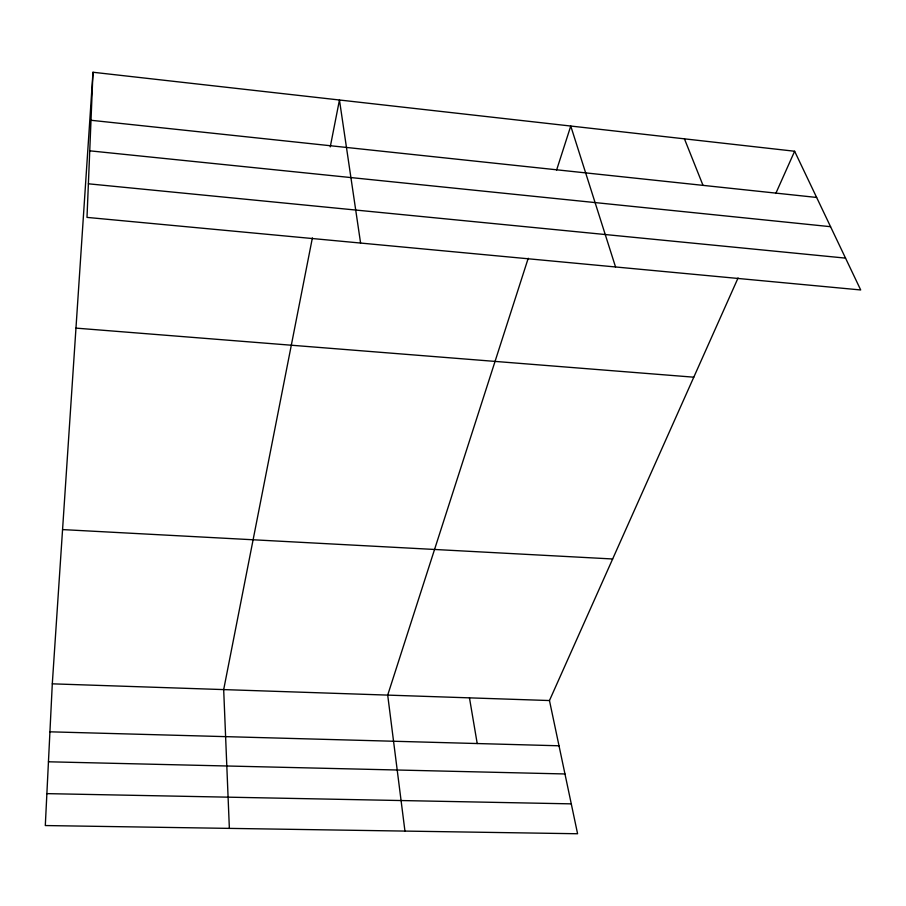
<?xml version="1.0" encoding="UTF-8"?>
<svg xmlns="http://www.w3.org/2000/svg" width="906" height="906" viewBox="0 0 906 906"><rect width="100%" height="100%" fill="white"/><g stroke="black" fill="none" stroke-linecap="round" stroke-linejoin="round"><path stroke-width="1.36" d="M92.99 72.254L86.999 217.395L860.7 289.965L794.63 151.245L92.99 72.254L52.299 683.837L45.3 825.547L577.586 833.747L549.466 700.542L738.073 277.961M312.389 237.893L223.68 689.602L229.365 828.378M330.248 146.885L339.456 100L360.588 243.046M528.232 258.244L387.7 695.106L404.948 831.085M556.59 170.101L570.757 126.036L615.548 266.964M775.785 193.465L794.63 151.245M46.874 793.633L571.278 803.86M48.448 761.787L564.97 773.962M49.932 731.822L559.013 745.785M52.299 683.837L549.466 700.542M62.559 529.591L612.649 558.979M75.968 328.119L693.781 377.19M88.392 183.805L845.536 258.119M89.751 150.826L830.564 226.693M91.008 120.272L816.634 197.451M684.438 138.833L703.011 185.356M469.467 697.847L477.213 743.543"/></g></svg>
